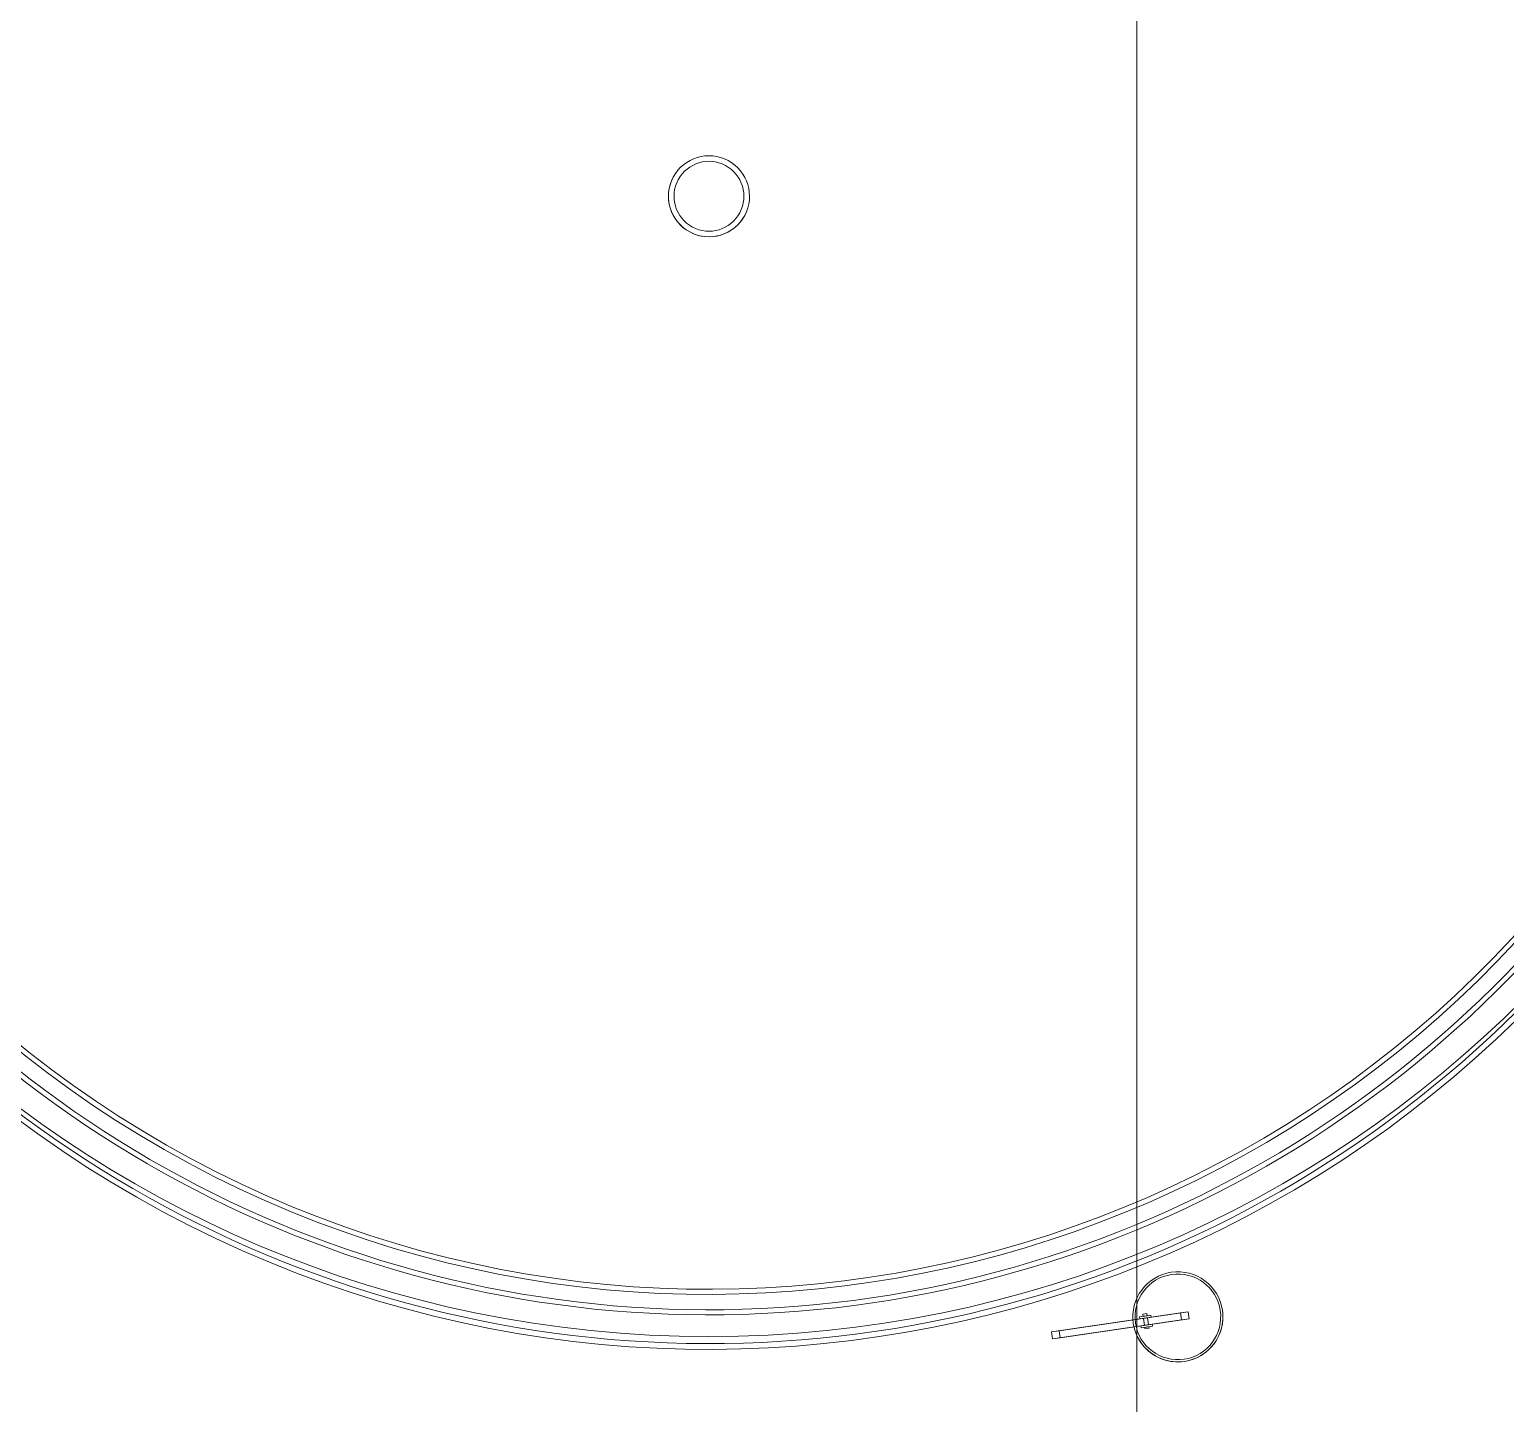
# Model space of a CAD drawing. Header units: metres. Extents: x -207 to 246, y -187 to 169.
# Drawn here: x -105.2 to -98.61, y -54.85 to -48.71 of the extents above; entities that cross this region are included whole.
import ezdxf

# ---------------------------------------------------------------- set-up
doc = ezdxf.new("R2010")
doc.units = ezdxf.units.M
for name, color, linetype, lineweight in [('EQUIPOS PIS', 7, 'Continuous', 9), ('grilla', 7, 'Continuous', 9), ('P-SANR-FIXT', 7, 'Continuous', 9), ('solera', 7, 'Continuous', 35)]:
    doc.layers.add(name, color=color, linetype=linetype, lineweight=lineweight)
doc.layers.add('PR10-ARQ-PL-001-Emplazamiento-C-1_dwg', color=7, linetype='Continuous', lineweight=9, true_color=0x767676)

# ---------------------------------------------------------------- blocks, each defined once
blk = doc.blocks.new('M_Tuberia Exterior 01 - M_Tuberia Exterior 01-2175267-PLANTA SUPERFICIES')
at = {"layer": 'P-SANR-FIXT'}
for p, q in [((-0.01341208557427556, 0.01581246200627765), (-0.04876742463360318, 0.01581246200627765)), ((-0.04876742463360321, 0.01581246200627763), (-0.04876742463360321, -0.01581246200627765)), ((0.5335444379432627, 0.01581246200627763), (-0.04876742463360335, 0.01581246200627763)), ((-0.01341208557427556, -0.01581246200627765), (-0.01341208557427556, 0.01581246200627763)), ((0.5688997770025903, 0.01581246200627765), (-0.0134120855742758, 0.01581246200627765)), ((0.1190267976037179, 0.01581246200627764), (0.1190267976037179, 0.025)), ((0.1190267976037179, 0.025), (0.1690267976037179, 0.025)), ((0.1690267976037197, 0.025), (0.1190267976037197, 0.025)), ((0.1190267976037197, 0.025), (0.1190267976037197, 0.01581246200627764)), ((0.1690267976037179, 0.01581246200627764), (0.1190267976037179, 0.01581246200627764)), ((0.1190267976037197, 0.01581246200627764), (0.1690267976037197, 0.01581246200627764)), ((0.1346977294925725, 0.03052495136609346), (0.1346977294925725, 0.02500000000001164)), ((0.1533558657149415, 0.03052495136604906), (0.1346977294924979, 0.03052495136604906)), ((0.1533558657149415, 0.03052495136604906), (0.1346977294924979, 0.03052495136604906)), ((0.1533558657149415, 0.025), (0.1346977294924979, 0.025)), ((0.1533558657149415, 0.025), (0.1346977294924979, 0.025)), ((0.1346977294925378, 0.01581246200630048), (0.1346977294925378, -0.01581246200624851)), ((0.1346977294924979, 0.01581246200627764), (0.1533558657149415, 0.01581246200627764)), ((0.1346977294924979, 0.01581246200627764), (0.1533558657149415, 0.01581246200627764)), ((0.1533558657149961, 0.02500000000002897), (0.1533558657149614, 0.03052495136607613)), ((0.1533558657149614, -0.01581246200626583), (0.1533558657149614, 0.01581246200630048)), ((0.1690267976037179, 0.025), (0.1690267976037179, 0.01581246200627764)), ((0.1690267976037197, 0.01581246200627764), (0.1690267976037197, 0.025)), ((0.5335444379432628, -0.01581246200627765), (0.5335444379432628, 0.01581246200627763)), ((0.5335444379432628, 0.01581246200627765), (0.5688997770025904, 0.01581246200627765)), ((0.5688997770025904, 0.01581246200627763), (0.5688997770025904, -0.01581246200627765)), ((-0.04876742463360321, -0.01581246200627765), (-0.0134120855742755, -0.01581246200627765)), ((0.5335444379432626, -0.01581246200627765), (-0.04876742463360335, -0.01581246200627765)), ((-0.0134120855742758, -0.01581246200627765), (0.5688997770025903, -0.01581246200627765)), ((0.1190267976037179, -0.025), (0.1190267976037179, -0.01581246200627764)), ((0.1190267976037179, -0.01581246200627764), (0.1690267976037179, -0.01581246200627764)), ((0.1690267976037197, -0.01581246200627764), (0.1190267976037197, -0.01581246200627764)), ((0.1190267976037197, -0.01581246200627764), (0.1190267976037197, -0.025)), ((0.1690267976037179, -0.025), (0.1190267976037179, -0.025)), ((0.1190267976037197, -0.025), (0.1690267976037197, -0.025)), ((0.1533558657149415, -0.01581246200627764), (0.1346977294924979, -0.01581246200627764)), ((0.1533558657149415, -0.01581246200627764), (0.1346977294924979, -0.01581246200627764)), ((0.1346977294925725, -0.02499999999997699), (0.1346977294925378, -0.03445504794178028)), ((0.1346977294924979, -0.025), (0.1533558657149415, -0.025)), ((0.1346977294924979, -0.025), (0.1533558657149415, -0.025)), ((0.1346977294924979, -0.0344550479417976), (0.1533558657149415, -0.0344550479417976)), ((0.1346977294924979, -0.0344550479417976), (0.1533558657149415, -0.0344550479417976)), ((0.1533558657149961, -0.03445504794176295), (0.1533558657149614, -0.02499999999999432)), ((0.1690267976037179, -0.01581246200627764), (0.1690267976037179, -0.025)), ((0.1690267976037197, -0.025), (0.1690267976037197, -0.01581246200627764)), ((0.5688997770025904, -0.01581246200627765), (0.5335444379432627, -0.01581246200627765))]:
    blk.add_line(p, q, dxfattribs=at)
for centre, radius, start, end in [((4.91023058029145e-19, 0), 0.2012649640134638, 2.289999370653732e-13, 180), ((4.669508385639758e-20, 0), 0.2012649640134641, 359.9999999999994, 179.9999999999996), ((8.24506145865701e-20, 0), 0.1912649640134641, 359.9999999999994, 179.9999999999992), ((8.416990632487855e-19, 0), 0.1912649640134638, 2.353610464283002e-13, 179.9999999999997), ((4.91023058029145e-19, 0), 0.2012649640134639, 180.0000000000004, 2.035554996136651e-13), ((4.669508385639758e-20, 0), 0.2012649640134641, 179.9999999999999, 359.9999999999994), ((8.24506145865701e-20, 0), 0.1912649640134641, 179.9999999999999, 359.9999999999994), ((8.416990632487855e-19, 0), 0.1912649640134639, 180.0000000000004, 2.035554996136651e-13)]:
    blk.add_arc(centre, radius, start, end, dxfattribs=at)
blk = doc.blocks.new('M_Estanque-Terraza - M_Estanque-Terraza-2331352-PLANTA SUPERFICIES')
at = {"layer": 'P-SANR-FIXT'}
for centre, radius, start, end in [((-1.696641881242665e-15, 0), 5.151627146850166, 8.142219984546603e-13, 180.0000000000002), ((-1.242570705970596e-15, 0), 5.151627146850166, 8.142219984546603e-13, 180.0000000000002), ((-1.242570705970596e-15, 0), 5.126627146850165, 359.9999999999996, 180.0000000000002), ((-1.656194243939091e-15, 0), 5.126627146850165, 359.9999999999996, 180.0000000000002), ((-2.165734258596785e-15, 0), 4.998277258842649, 359.9999999999996, 180.0000000000002), ((-2.165734258596785e-15, 0), 4.975544739836833, 359.9999999999991, 179.9999999999998), ((-3.248601387895178e-15, 0), 4.905907101428718, 1.017777498068325e-12, 180.0000000000002), ((-3.248601387895178e-15, 0), 4.88317458242289, 1.024138607431252e-12, 180.0000000000002), ((-3.756195354753799e-15, 0), 0.1810752846312228, 359.9999999999996, 179.9999999999998), ((-4.034229477653864e-15, 0), 0.1810752846312226, 4.071109992273301e-13, 180.0000000000002), ((-3.693314152191217e-15, 0), 0.1560752846312226, 3.562221243239139e-13, 180.0000000000002), ((-3.993781840350289e-15, 0), 0.1560752846312226, 3.562221243239139e-13, 180.0000000000002), ((-3.248601387895178e-15, 0), 4.905907101428718, 180.0000000000004, 5.088887490341627e-14), ((-3.248601387895178e-15, 0), 4.88317458242289, 180.0000000000004, 5.088887490341627e-14), ((-3.756195354753799e-15, 0), 0.1810752846312228, 179.9999999999998, 359.9999999999992), ((-4.034229477653864e-15, 0), 0.1810752846312226, 180.0000000000002, 5.088887490341627e-14), ((-3.693314152191217e-15, 0), 0.1560752846312226, 180.0000000000001, 5.088887490341627e-14), ((-3.993781840350289e-15, 0), 0.1560752846312226, 180.0000000000001, 5.088887490341627e-14)]:
    blk.add_arc(centre, radius, start, end, dxfattribs=at)
blk = doc.blocks.new('YADRAN_LASQUEMAS_ARQ_MO_002_TERRAZAS_rvt-1-PLANTA SUPERFICIES')
at = {"layer": 'P-SANR-FIXT', "lineweight": 9}
for name, p, rotation in [('M_Estanque-Terraza - M_Estanque-Terraza-2331352-PLANTA SUPERFICIES', (-102.1689803431953, -49.45501956462342), 151.7302884607839), ('M_Tuberia Exterior 01 - M_Tuberia Exterior 01-2175267-PLANTA SUPERFICIES', (-100.0743993066364, -54.4621623236045), 188.4100000000004)]:
    blk.add_blockref(name, p, dxfattribs=dict(at, rotation=rotation))
blk = doc.blocks.new('PR10-ARQ-PL-001-Emplazamiento-C-1_dwg-674643-PLANTA SUPERFICIES')
at = {"layer": 'EQUIPOS PIS'}
blk.add_circle((-102.1697651340812, -49.40301734089851), 5.147159958258271, dxfattribs=at)
at = {"layer": 'grilla'}
blk.add_line((-100.2579999996722, 166.258357436657), (-100.2579999996722, -186.7367778539657), dxfattribs=at)
at = {"layer": 'solera'}
blk.add_arc((-101.9498930408806, -49.38528989076615), 7.835552821608312, 161.8545782991033, 248.7260665643589, dxfattribs=at)

msp = doc.modelspace()

# ---------------------------------------------------------------- block references
at = {"lineweight": 5}
msp.add_blockref('YADRAN_LASQUEMAS_ARQ_MO_002_TERRAZAS_rvt-1-PLANTA SUPERFICIES', (0, 0), dxfattribs=at)
at = {"layer": 'PR10-ARQ-PL-001-Emplazamiento-C-1_dwg', "color": 7}
msp.add_blockref('PR10-ARQ-PL-001-Emplazamiento-C-1_dwg-674643-PLANTA SUPERFICIES', (0, 0), dxfattribs=at)

doc.saveas('drawing.dxf')
